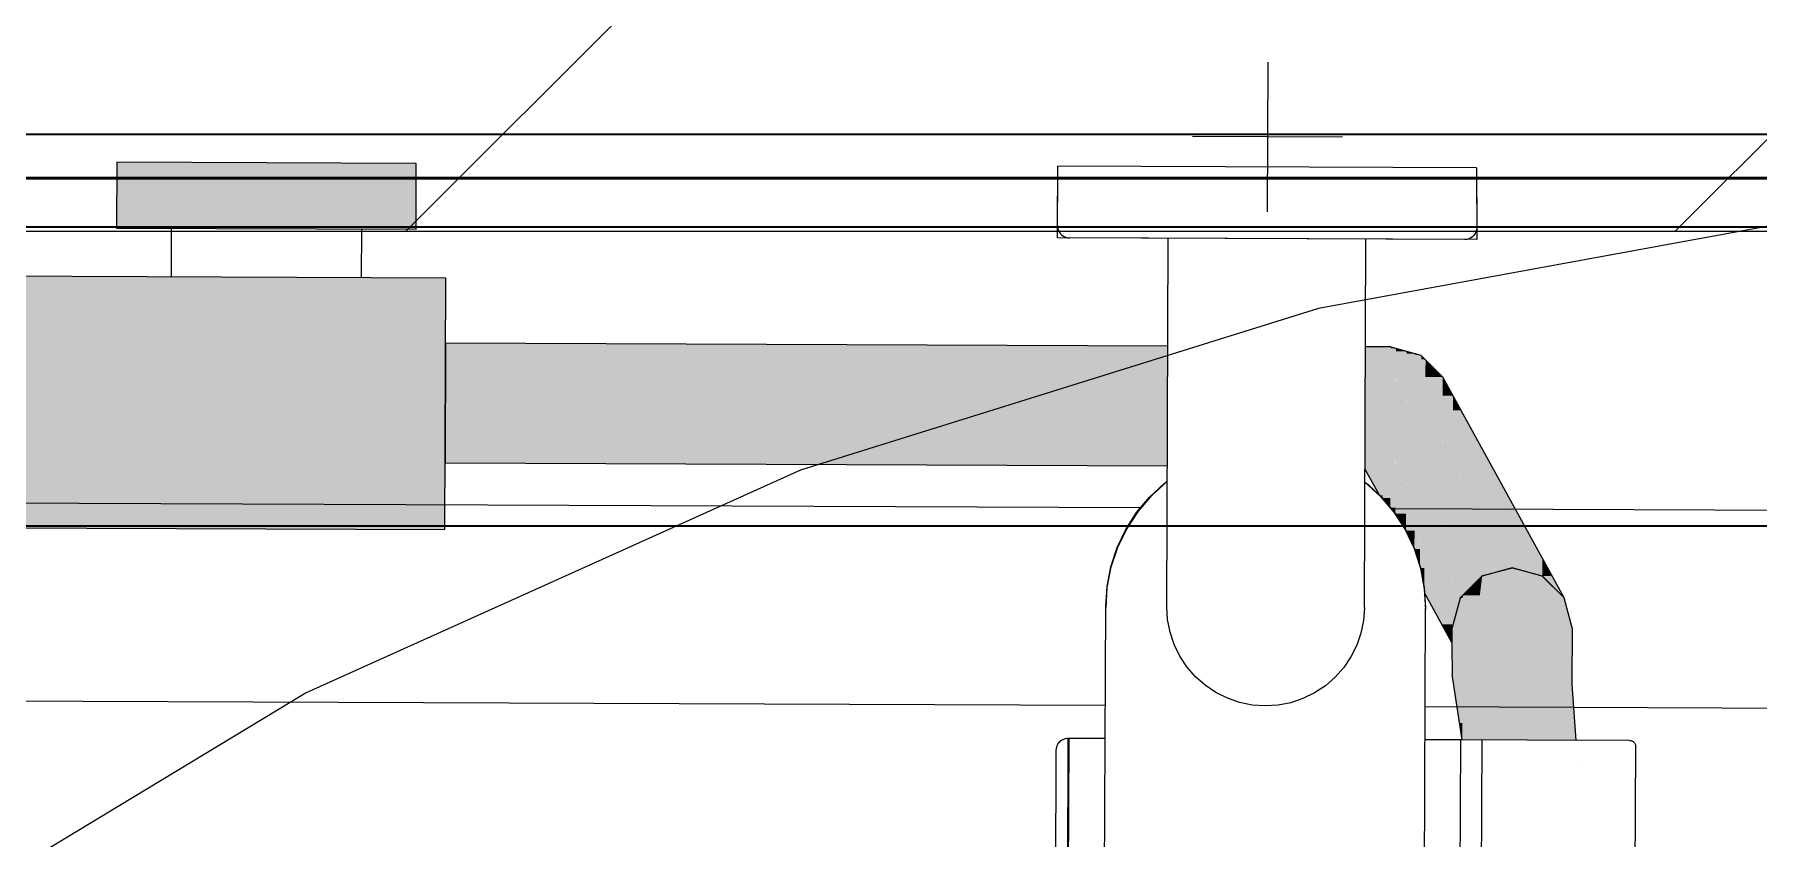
# Model space of a CAD drawing. Extents: x 0 to 756, y -25 to 420.
# Drawn here: x 358.36 to 364.12, y 295.98 to 298.67 of the extents above; entities that cross this region are included whole.
import ezdxf
from ezdxf.lldxf.tags import DXFTag

# ---------------------------------------------------------------- set-up
doc = ezdxf.new("R2010")
doc.units = 0
doc.layers.get('0').update_dxf_attribs({"lineweight": 25})
for name, color, linetype, lineweight in [('A_Innenwand', 7, 'Continuous', 25), ('Möblierung', 7, 'Continuous', 13), ('S_Einrichtung', 7, 'Continuous', 35), ('Sanitär', 7, 'Continuous', 25), ('Sanitär-Armaturen', 7, 'Continuous', 13), ('Wand Holz nicht tragend', 7, 'Continuous', 13)]:
    doc.layers.add(name, color=color, linetype=linetype, lineweight=lineweight)
for name, color, linetype, lineweight, true_color in [('Hilfskonstruktion', 7, 'Continuous', 25, 0xcccc00), ('L_Abluft', 2, 'Continuous', 35, 0xffff00), ('Raum', 250, 'Continuous', 13, 0x333333)]:
    doc.layers.add(name, color=color, linetype=linetype, lineweight=lineweight, true_color=true_color)
tags = doc.linetypes.add('VERDECKT2_S2', pattern=[0.27, 0.2, -0.07]).pattern_tags.tags
tags[6:7] = [DXFTag(74, 4), DXFTag(75, 0), DXFTag(340, '0'), DXFTag(46, 1.0), DXFTag(50, 0.0), DXFTag(44, 0.0), DXFTag(45, 0.0)]
tags[4:5] = [DXFTag(74, 4), DXFTag(75, 0), DXFTag(340, '0'), DXFTag(46, 1.0), DXFTag(50, 0.0), DXFTag(44, 0.0), DXFTag(45, 0.0)]

# ---------------------------------------------------------------- blocks, each defined once
blk = doc.blocks.new('Referenz-A01I5XF3IE')
at = {"layer": 'Hilfskonstruktion', "color": 0, "linetype": 'Continuous', "lineweight": -2, "ltscale": 0.25}
for p, q in [((362.4844, 298.5788), (362.4824, 298.0785)), ((362.7336, 298.3276), (362.2333, 298.3297))]:
    blk.add_line(p, q, dxfattribs=at)
at = {"layer": 'Hilfskonstruktion', "color": 0, "lineweight": 13}
for p, q in [((362.4844, 298.5788), (362.4824, 298.0785)), ((362.4844, 298.5788), (362.4824, 298.0785)), ((362.4844, 298.5788), (362.4824, 298.0785)), ((362.4844, 298.5788), (362.4824, 298.0785)), ((362.4844, 298.5788), (362.4824, 298.0785)), ((362.4844, 298.5788), (362.4824, 298.0785)), ((362.7336, 298.3276), (362.2333, 298.3297)), ((362.7336, 298.3276), (362.2333, 298.3297)), ((362.7336, 298.3276), (362.2333, 298.3297)), ((362.7336, 298.3276), (362.2333, 298.3297)), ((362.7336, 298.3276), (362.2333, 298.3297)), ((362.7336, 298.3276), (362.2333, 298.3297))]:
    blk.add_line(p, q, dxfattribs=at)
at = {"layer": 'Möblierung', "color": 0, "linetype": 'VERDECKT2_S2', "ltscale": 0.13}
for p, q in [((364.4365, 298.0816), (362.6536, 297.7549)), ((362.6536, 297.7549), (360.9231, 297.2156)), ((360.9231, 297.2156), (359.2703, 296.4717)), ((359.2703, 296.4717), (357.7191, 295.534))]:
    blk.add_line(p, q, dxfattribs=at)
at = {"layer": 'Raum', "color": 0, "lineweight": -2}
blk.add_line((383.4585, 298.191), (351.2358, 298.191), dxfattribs=at)
at = {"layer": 'Sanitär', "color": 0, "linetype": 'Continuous', "lineweight": -2, "ltscale": 0.25}
for p, q in [((358.6379, 298.2444), (358.637, 298.0242)), ((359.6385, 298.2403), (358.6379, 298.2444)), ((359.6376, 298.0201), (359.6385, 298.2403)), ((361.7816, 297.9913), (361.7825, 298.2315)), ((361.7817, 298.0313), (361.7825, 298.2315)), ((363.1825, 298.2257), (361.7825, 298.2315)), ((363.1825, 298.2257), (361.7825, 298.2315)), ((363.1825, 298.2257), (363.1827, 297.9856)), ((363.1825, 298.2257), (363.1826, 298.0256)), ((358.637, 298.0242), (359.6376, 298.0201)), ((358.8196, 298.0235), (358.8189, 297.8609)), ((359.4551, 298.0209), (359.4544, 297.8583)), ((361.7817, 298.0313), (361.7823, 298.0244)), ((361.7823, 298.0244), (361.7841, 298.0176)), ((363.1826, 298.0256), (363.182, 298.0186)), ((363.1827, 297.9856), (361.7816, 297.9913)), ((361.7841, 298.0176), (361.787, 298.0113)), ((361.787, 298.0113), (361.791, 298.0056)), ((361.791, 298.0056), (361.7959, 298.0006)), ((361.7959, 298.0006), (361.8016, 297.9966)), ((361.8016, 297.9966), (361.8079, 297.9936)), ((361.8079, 297.9936), (361.8146, 297.9918)), ((361.8146, 297.9918), (361.8216, 297.9911)), ((363.1425, 297.9857), (361.8216, 297.9911)), ((362.1468, 296.759), (362.1518, 297.9898)), ((362.1468, 296.759), (362.1518, 297.9898)), ((362.8072, 296.7563), (362.8122, 297.9871)), ((362.8072, 296.7563), (362.8122, 297.9871)), ((363.1494, 297.9863), (363.1425, 297.9857)), ((363.1562, 297.9881), (363.1494, 297.9863)), ((363.1625, 297.991), (363.1562, 297.9881)), ((363.1682, 297.995), (363.1625, 297.991)), ((363.1732, 297.9999), (363.1682, 297.995)), ((363.1772, 298.0056), (363.1732, 297.9999)), ((363.1802, 298.0119), (363.1772, 298.0056)), ((363.182, 298.0186), (363.1802, 298.0119)), ((359.737, 297.8571), (355.2721, 297.8754)), ((359.7336, 297.0166), (359.737, 297.8571)), ((359.7362, 297.6399), (359.7345, 297.2387)), ((362.1503, 297.63), (359.7362, 297.6399)), ((362.8962, 297.627), (362.8108, 297.6273)), ((362.8962, 297.627), (362.9962, 297.5997)), ((362.9962, 297.5997), (363.0692, 297.526)), ((363.4748, 296.7883), (363.0692, 297.526)), ((362.1487, 297.2288), (359.7345, 297.2387)), ((362.8577, 297.1316), (362.8091, 297.22)), ((362.089, 297.125), (362.1381, 297.1707)), ((362.0977, 297.1317), (362.1496, 297.1783)), ((362.1381, 297.1707), (362.1485, 297.1783)), ((362.8089, 297.1755), (362.8604, 297.1286)), ((362.8089, 297.1755), (362.8193, 297.168)), ((362.8193, 297.168), (362.868, 297.1218)), ((362.0594, 297.0896), (356.6483, 297.1117)), ((362.046, 297.0735), (362.089, 297.125)), ((362.0522, 297.0788), (362.0977, 297.1317)), ((362.8604, 297.1286), (362.9055, 297.0754)), ((362.868, 297.1218), (362.9106, 297.0699)), ((362.0098, 297.017), (362.046, 297.0735)), ((362.0139, 297.0206), (362.0522, 297.0788)), ((369.9894, 297.057), (362.8973, 297.0861)), ((362.9055, 297.0754), (362.9433, 297.0168)), ((362.9106, 297.0699), (362.9463, 297.0131)), ((355.2687, 297.0349), (359.7336, 297.0166)), ((361.981, 296.9564), (362.0098, 297.017)), ((361.9835, 296.9578), (362.0139, 297.0206)), ((362.9433, 297.0168), (362.9732, 296.9538)), ((362.9463, 297.0131), (362.9746, 296.9523)), ((361.96, 296.8926), (361.981, 296.9564)), ((361.9615, 296.8917), (361.9835, 296.9578)), ((362.9732, 296.9538), (362.9947, 296.8875)), ((362.9746, 296.9523), (362.9951, 296.8884)), ((361.9471, 296.8268), (361.96, 296.8926)), ((361.9481, 296.8233), (361.9615, 296.8917)), ((362.9947, 296.8875), (363.0075, 296.8189)), ((362.9951, 296.8884), (363.0074, 296.8224)), ((363.3015, 296.8884), (363.2011, 296.8614)), ((363.2016, 296.8628), (363.3018, 296.8893)), ((363.4017, 296.8616), (363.3015, 296.8884)), ((363.3018, 296.8893), (363.4018, 296.862)), ((361.9426, 296.7598), (361.9471, 296.8268)), ((361.9437, 296.7537), (361.9481, 296.8233)), ((363.0074, 296.8224), (363.0113, 296.7554)), ((363.0075, 296.8189), (363.0113, 296.7493)), ((363.2011, 296.8614), (363.1275, 296.7881)), ((363.128, 296.7897), (363.2016, 296.8628)), ((363.4748, 296.7883), (363.4017, 296.8616)), ((363.4018, 296.862), (363.4748, 296.7883)), ((361.9379, 295.6189), (361.9426, 296.7598)), ((361.9379, 295.6189), (361.9426, 296.7598)), ((362.1494, 296.7159), (362.1468, 296.759)), ((362.1494, 296.7159), (362.1468, 296.759)), ((362.8072, 296.7563), (362.8042, 296.7132)), ((362.8072, 296.7563), (362.8042, 296.7132)), ((363.0067, 295.6145), (363.0113, 296.7554)), ((363.0067, 295.6145), (363.0113, 296.7554)), ((363.0998, 296.6389), (363.0084, 296.8051)), ((363.1273, 296.788), (363.1006, 296.6898)), ((363.1275, 296.7881), (363.1273, 296.788)), ((363.1275, 296.7881), (363.128, 296.7897)), ((363.5013, 296.6879), (363.4748, 296.7883)), ((362.1577, 296.6735), (362.1494, 296.7159)), ((362.1577, 296.6735), (362.1494, 296.7159)), ((362.8042, 296.7132), (362.7956, 296.6709)), ((362.8042, 296.7132), (362.7956, 296.6709)), ((362.1714, 296.6325), (362.1577, 296.6735)), ((362.1714, 296.6325), (362.1577, 296.6735)), ((362.7956, 296.6709), (362.7815, 296.63)), ((362.7956, 296.6709), (362.7815, 296.63)), ((363.1, 296.6895), (363.0997, 296.6286)), ((363.1006, 296.6898), (363.1, 296.6893)), ((363.5013, 296.6879), (363.5004, 296.4988)), ((362.1903, 296.5937), (362.1714, 296.6325)), ((362.1903, 296.5937), (362.1714, 296.6325)), ((362.2142, 296.5577), (362.1903, 296.5937)), ((362.2142, 296.5577), (362.1903, 296.5937)), ((362.7623, 296.5913), (362.7381, 296.5555)), ((362.7623, 296.5913), (362.7381, 296.5555)), ((362.7815, 296.63), (362.7623, 296.5913)), ((362.7815, 296.63), (362.7623, 296.5913)), ((363.0997, 296.6286), (363.1006, 296.5329)), ((362.2425, 296.5251), (362.2142, 296.5577)), ((362.2425, 296.5251), (362.2142, 296.5577)), ((362.2749, 296.4965), (362.2425, 296.5251)), ((362.2749, 296.4965), (362.2425, 296.5251)), ((362.7095, 296.5232), (362.6769, 296.4948)), ((362.7095, 296.5232), (362.6769, 296.4948)), ((362.7381, 296.5555), (362.7095, 296.5232)), ((362.7381, 296.5555), (362.7095, 296.5232)), ((363.1341, 296.3144), (363.1006, 296.5329)), ((362.3107, 296.4723), (362.2749, 296.4965)), ((362.3107, 296.4723), (362.2749, 296.4965)), ((362.3494, 296.4531), (362.3107, 296.4723)), ((362.3494, 296.4531), (362.3107, 296.4723)), ((362.6409, 296.471), (362.6021, 296.452)), ((362.6409, 296.471), (362.6021, 296.452)), ((362.6769, 296.4948), (362.6409, 296.471)), ((362.6769, 296.4948), (362.6409, 296.471)), ((363.5004, 296.4988), (363.5142, 296.3129)), ((356.6539, 296.4513), (361.9413, 296.4296)), ((362.3902, 296.439), (362.3494, 296.4531)), ((362.3902, 296.439), (362.3494, 296.4531)), ((362.4325, 296.4304), (362.3902, 296.439)), ((362.4325, 296.4304), (362.3902, 296.439)), ((362.4756, 296.4274), (362.4325, 296.4304)), ((362.4756, 296.4274), (362.4325, 296.4304)), ((362.5187, 296.4301), (362.4756, 296.4274)), ((362.5187, 296.4301), (362.4756, 296.4274)), ((362.5611, 296.4383), (362.5187, 296.4301)), ((362.5611, 296.4383), (362.5187, 296.4301)), ((362.6021, 296.452), (362.5611, 296.4383)), ((362.6021, 296.452), (362.5611, 296.4383)), ((363.01, 296.4252), (369.9785, 296.3966)), ((361.7789, 296.2906), (361.7806, 296.2955)), ((361.779, 296.2897), (361.7807, 296.2948)), ((361.7806, 296.2955), (361.783, 296.3001)), ((361.7807, 296.2948), (361.7831, 296.2996)), ((361.783, 296.3001), (361.7859, 296.3045)), ((361.7831, 296.2996), (361.7861, 296.304)), ((361.7859, 296.3045), (361.7893, 296.3084)), ((361.7861, 296.304), (361.7897, 296.308)), ((361.7893, 296.3084), (361.7932, 296.3118)), ((361.7897, 296.308), (361.7937, 296.3115)), ((361.7932, 296.3118), (361.7976, 296.3146)), ((361.7937, 296.3115), (361.7982, 296.3145)), ((361.7976, 296.3146), (361.8023, 296.3169)), ((361.7982, 296.3145), (361.803, 296.3168)), ((361.8023, 296.3169), (361.8072, 296.3186)), ((361.803, 296.3168), (361.808, 296.3185)), ((361.8072, 296.3186), (361.8123, 296.3196)), ((361.808, 296.3185), (361.8133, 296.3196)), ((361.8123, 296.3196), (361.8175, 296.3199)), ((361.8133, 296.3196), (361.8186, 296.3199)), ((361.8145, 295.5195), (361.8177, 296.3198)), ((361.8175, 295.5195), (361.8207, 296.3199)), ((361.8175, 296.3199), (361.9408, 296.3194)), ((361.8186, 296.3199), (361.9408, 296.3194)), ((363.1296, 296.3145), (363.0095, 296.315)), ((363.6935, 296.3125), (363.0095, 296.3147)), ((363.1263, 295.5141), (363.1296, 296.3145)), ((363.198, 295.6261), (363.2008, 296.3142)), ((363.6935, 296.3125), (363.6962, 296.3123)), ((363.6962, 296.3123), (363.6988, 296.3118)), ((363.6988, 296.3118), (363.7014, 296.3109)), ((363.7014, 296.3109), (363.7038, 296.3097)), ((363.7038, 296.3097), (363.706, 296.3082)), ((363.706, 296.3082), (363.7081, 296.3064)), ((363.7081, 296.3064), (363.7099, 296.3044)), ((363.7099, 296.3044), (363.7113, 296.3021)), ((363.7113, 296.3021), (363.7125, 296.2997)), ((363.7123, 295.8701), (363.7141, 296.2918)), ((363.7125, 296.2997), (363.7134, 296.2971)), ((363.7134, 296.2971), (363.7139, 296.2945)), ((363.7139, 296.2945), (363.7141, 296.2918)), ((361.7746, 295.5595), (361.7776, 296.2803)), ((361.7746, 295.5606), (361.7775, 296.2791)), ((361.7775, 296.2791), (361.7779, 296.2845)), ((361.7776, 296.2803), (361.7779, 296.2855)), ((361.7779, 296.2855), (361.7789, 296.2906)), ((361.7779, 296.2845), (361.779, 296.2897)), ((363.5197, 296.2397), (363.5199, 296.2391))]:
    blk.add_line(p, q, dxfattribs=at)
at = {"layer": 'Sanitär-Armaturen', "color": 0, "linetype": 'Continuous', "ltscale": 0.13}
for points in [[(359.6377, 298.0242), (358.637, 298.0242), (359.6385, 298.2403)], [(358.637, 298.0242), (359.6385, 298.2403), (358.6379, 298.2403)], [(359.6385, 298.2403), (358.6379, 298.2403), (358.6379, 298.2444)], [(359.6376, 298.0201), (359.6377, 298.0242), (358.637, 298.0242)], [(359.7337, 297.0349), (355.2687, 297.0349), (359.737, 297.8571)], [(355.2687, 297.0349), (359.737, 297.8571), (355.272, 297.8571)], [(359.737, 297.8571), (355.272, 297.8571), (355.2721, 297.8754)], [(362.1487, 297.2387), (359.7345, 297.2387), (362.1503, 297.63)], [(359.7345, 297.2387), (362.1503, 297.63), (359.7361, 297.63)], [(362.1503, 297.63), (359.7361, 297.63), (359.7362, 297.6399)], [(362.8581, 297.22), (362.8091, 297.22), (362.8597, 297.6271)], [(362.8091, 297.22), (362.8597, 297.6271), (362.8108, 297.6271)], [(362.8597, 297.6271), (362.8108, 297.6271), (362.8108, 297.6273)], [(362.868, 297.1316), (362.8577, 297.1316), (362.8701, 297.6271)], [(362.8577, 297.1316), (362.8701, 297.6271), (362.8597, 297.6271)], [(362.8701, 297.6271), (362.8597, 297.6271), (362.8597, 297.6271)], [(362.8942, 297.1218), (362.868, 297.1218), (362.8962, 297.627)], [(362.868, 297.1218), (362.8962, 297.627), (362.8701, 297.627)], [(362.8962, 297.627), (362.8701, 297.627), (362.8701, 297.6271)], [(362.9106, 297.0901), (362.894, 297.0901), (362.9128, 297.6225)], [(362.894, 297.0901), (362.9128, 297.6225), (362.8962, 297.6225)], [(362.9128, 297.6225), (362.8962, 297.6225), (362.8962, 297.627)], [(362.9487, 297.6127), (362.9128, 297.6127), (362.9128, 297.6225)], [(362.9465, 297.0699), (362.9106, 297.0699), (362.9487, 297.6127)], [(362.9106, 297.0699), (362.9487, 297.6127), (362.9128, 297.6127)], [(362.9749, 297.0131), (362.9463, 297.0131), (362.9773, 297.6049)], [(362.9463, 297.0131), (362.9773, 297.6049), (362.9487, 297.6049)], [(362.9773, 297.6049), (362.9487, 297.6049), (362.9487, 297.6127)], [(362.9936, 296.9523), (362.9746, 296.9523), (362.9962, 297.5997)], [(362.9746, 296.9523), (362.9962, 297.5997), (362.9773, 297.5997)], [(362.9962, 297.5997), (362.9773, 297.5997), (362.9773, 297.6049)], [(362.9951, 296.8938), (362.9934, 296.8938), (362.998, 297.5979)], [(362.9934, 296.8938), (362.998, 297.5979), (362.9962, 297.5979)], [(363.0077, 296.8884), (362.9951, 296.8884), (363.0105, 297.5853)], [(362.9951, 296.8884), (363.0105, 297.5853), (362.9979, 297.5853)], [(362.998, 297.5979), (362.9962, 297.5979), (362.9962, 297.5997)], [(363.0105, 297.5853), (362.9979, 297.5853), (362.998, 297.5979)], [(363.0085, 296.8224), (363.0074, 296.8224), (363.0116, 297.5842)], [(363.0074, 296.8224), (363.0116, 297.5842), (363.0105, 297.5842)], [(363.0116, 297.5842), (363.0105, 297.5842), (363.0105, 297.5853)], [(363.0692, 297.526), (363.0114, 297.526), (363.0116, 297.5842)], [(363.0663, 296.8051), (363.0084, 296.8051), (363.0692, 297.526)], [(363.0084, 296.8051), (363.0692, 297.526), (363.0114, 297.526)], [(363.1032, 297.4642), (363.069, 297.4642), (363.0692, 297.526)], [(363.1, 296.7006), (363.0659, 296.7006), (363.1032, 297.4642)], [(363.0659, 296.7006), (363.1032, 297.4642), (363.069, 297.4642)], [(363.0998, 296.6389), (363.1032, 297.4642), (363.1032, 297.4642)], [(363.1, 296.6877), (363.1, 296.6877), (363.1032, 297.4642)], [(363.1299, 297.4156), (363.103, 297.4156), (363.1032, 297.4642)], [(363.1032, 297.4642), (363.1032, 297.4642), (363.1032, 297.4642)], [(363.1, 296.6877), (363.1299, 297.4156), (363.103, 297.4156)], [(363.1273, 296.788), (363.1041, 296.788), (363.1299, 297.4156)], [(363.1275, 296.7881), (363.1273, 296.7881), (363.1301, 297.4153)], [(363.1273, 296.788), (363.1301, 297.4153), (363.1299, 297.4153)], [(363.128, 296.7897), (363.1275, 296.7897), (363.1305, 297.4145)], [(363.1275, 296.7881), (363.1305, 297.4145), (363.1301, 297.4145)], [(363.1301, 297.4153), (363.1299, 297.4153), (363.1299, 297.4156)], [(363.2033, 297.2821), (363.13, 297.2821), (363.1305, 297.4145)], [(363.1305, 297.4145), (363.1301, 297.4145), (363.1301, 297.4153)], [(363.128, 296.7897), (363.2033, 297.2821), (363.13, 297.2821)], [(363.2016, 296.8628), (363.1392, 296.8628), (363.2033, 297.2821)], [(363.3027, 297.1014), (363.2025, 297.1014), (363.2033, 297.2821)], [(362.1487, 297.2288), (362.1487, 297.2387), (359.7345, 297.2387)], [(362.8577, 297.1316), (362.8581, 297.22), (362.8091, 297.22)], [(362.868, 297.1218), (362.868, 297.1316), (362.8577, 297.1316)], [(362.894, 297.0901), (362.8942, 297.1218), (362.868, 297.1218)], [(363.2016, 296.8628), (363.3027, 297.1014), (363.2025, 297.1014)], [(363.3018, 296.8893), (363.2128, 296.8893), (363.3027, 297.1014)], [(363.4021, 296.9206), (363.3019, 296.9206), (363.3027, 297.1014)], [(362.9106, 297.0699), (362.9106, 297.0901), (362.894, 297.0901)], [(362.9463, 297.0131), (362.9465, 297.0699), (362.9106, 297.0699)], [(359.7336, 297.0166), (359.7337, 297.0349), (355.2687, 297.0349)], [(362.9746, 296.9523), (362.9749, 297.0131), (362.9463, 297.0131)], [(362.9934, 296.8938), (362.9936, 296.9523), (362.9746, 296.9523)], [(362.9951, 296.8884), (362.9951, 296.8938), (362.9934, 296.8938)], [(363.0074, 296.8224), (363.0077, 296.8884), (362.9951, 296.8884)], [(363.2991, 296.3141), (363.1988, 296.3141), (363.3015, 296.8884)], [(363.2966, 296.8614), (363.2011, 296.8614), (363.3015, 296.8884)], [(363.2016, 296.8628), (363.3018, 296.8893), (363.2128, 296.8893)], [(363.4017, 296.8616), (363.3014, 296.8616), (363.3015, 296.8884)], [(363.4019, 296.8893), (363.3018, 296.8893), (363.4021, 296.9206)], [(363.3018, 296.8893), (363.4021, 296.9206), (363.3019, 296.9206)], [(363.4018, 296.862), (363.4019, 296.8893), (363.3018, 296.8893)], [(363.4343, 296.862), (363.4018, 296.862), (363.4021, 296.9206)], [(363.0084, 296.8051), (363.0085, 296.8224), (363.0074, 296.8224)], [(363.128, 296.7897), (363.2016, 296.8628), (363.1392, 296.8628)], [(363.1988, 296.3143), (363.1341, 296.3143), (363.2011, 296.8614)], [(363.1931, 296.7966), (363.1361, 296.7966), (363.2011, 296.8614)], [(363.1988, 296.3141), (363.2966, 296.8614), (363.2011, 296.8614)], [(363.3994, 296.3138), (363.2991, 296.3138), (363.4017, 296.8616)], [(363.2991, 296.3138), (363.4017, 296.8616), (363.3014, 296.8616)], [(363.4748, 296.7883), (363.4014, 296.7883), (363.4017, 296.8616)], [(363.4748, 296.7883), (363.4343, 296.862), (363.4018, 296.862)], [(363.0659, 296.7006), (363.0663, 296.8051), (363.0084, 296.8051)], [(363.1, 296.6877), (363.1273, 296.788), (363.1041, 296.788)], [(363.1262, 296.5329), (363.1006, 296.5329), (363.1273, 296.7878)], [(363.1173, 296.6923), (363.1013, 296.6923), (363.1273, 296.7878)], [(363.1343, 296.3702), (363.1255, 296.3702), (363.1361, 296.7966)], [(363.1255, 296.3702), (363.1359, 296.7878), (363.1273, 296.7878)], [(363.1359, 296.7878), (363.1273, 296.7878), (363.1361, 296.7966)], [(363.1273, 296.788), (363.1275, 296.7881), (363.1273, 296.7881)], [(363.1275, 296.7881), (363.128, 296.7897), (363.1275, 296.7897)], [(363.1341, 296.3143), (363.1931, 296.7966), (363.1361, 296.7966)], [(363.4729, 296.3135), (363.3994, 296.3135), (363.4748, 296.7883)], [(363.3994, 296.3135), (363.4748, 296.7883), (363.4014, 296.7883)], [(363.5012, 296.6881), (363.4744, 296.6881), (363.4748, 296.7883)], [(363.0998, 296.6389), (363.1, 296.7006), (363.0659, 296.7006)], [(363.0998, 296.6286), (363.0997, 296.6286), (363.1, 296.6893)], [(363.1003, 296.6249), (363.0998, 296.6249), (363.1006, 296.6898)], [(363.0998, 296.6249), (363.1006, 296.6893), (363.1, 296.6893)], [(363.0998, 296.6389), (363.1, 296.6877), (363.1, 296.6877)], [(363.1006, 296.6893), (363.1, 296.6893), (363.1006, 296.6898)], [(363.1008, 296.5837), (363.1002, 296.5837), (363.1013, 296.6923)], [(363.1002, 296.5837), (363.1013, 296.6898), (363.1006, 296.6898)], [(363.1006, 296.5329), (363.1173, 296.6923), (363.1013, 296.6923)], [(363.1013, 296.6898), (363.1006, 296.6898), (363.1013, 296.6923)], [(363.4997, 296.3132), (363.4729, 296.3132), (363.5012, 296.6881)], [(363.4729, 296.3132), (363.5012, 296.6881), (363.4744, 296.6881)], [(363.5004, 296.4988), (363.5013, 296.6879), (363.5012, 296.6879)], [(363.5013, 296.6879), (363.5012, 296.6879), (363.5012, 296.6881)], [(363.0998, 296.6249), (363.0998, 296.6286), (363.0997, 296.6286)], [(363.1002, 296.5837), (363.1003, 296.6249), (363.0998, 296.6249)], [(363.1006, 296.5329), (363.1008, 296.5837), (363.1002, 296.5837)], [(363.1255, 296.3702), (363.1262, 296.5329), (363.1006, 296.5329)], [(363.5142, 296.3131), (363.4997, 296.3131), (363.5004, 296.4988)], [(363.1341, 296.3143), (363.1343, 296.3702), (363.1255, 296.3702)], [(363.1988, 296.3141), (363.1988, 296.3143), (363.1341, 296.3143)], [(363.2991, 296.3138), (363.2991, 296.3141), (363.1988, 296.3141)], [(363.3994, 296.3135), (363.3994, 296.3138), (363.2991, 296.3138)], [(363.4729, 296.3132), (363.4729, 296.3135), (363.3994, 296.3135)], [(363.4997, 296.3131), (363.4997, 296.3132), (363.4729, 296.3132)], [(363.5142, 296.3131), (363.5142, 296.3131), (363.4997, 296.3131)]]:
    blk.add_solid(points, dxfattribs=at)
at = {"layer": 'Wand Holz nicht tragend', "color": 0, "lineweight": 50}
blk.add_line((351.2358, 298.191), (383.4585, 298.191), dxfattribs=at)
blk = doc.blocks.new('Wand-A01I5XLBIE', base_point=(280.2792, 298.0134))
at = {"color": 0, "lineweight": -2}
for p, q in [((359.6036, 298.0134), (363.6036, 302.0134)), ((363.8463, 298.0134), (367.8463, 302.0134))]:
    blk.add_line(p, q, dxfattribs=at)
at = {"color": 0, "linetype": 'ByBlock', "lineweight": -2, "ltscale": 0.25}
blk.add_line((351.0792, 298.0134), (387.2792, 298.0134), dxfattribs=at)
blk = doc.blocks.new('Wickelfalzrohr-A01I5XLZIE', base_point=(306.886, 298.3383))
at = {"color": 0, "linetype": 'ByBlock', "lineweight": -2, "ltscale": 0.35}
blk.add_line((306.8859, 298.3383), (366.8859, 298.3383), dxfattribs=at)
blk = doc.blocks.new('Duschwanne-A01I5XNLIE', base_point=(351.0792, 276.0287))
at = {"color": 0, "linetype": 'ByBlock', "lineweight": -2, "ltscale": 0.35}
for p, q in [((351.0792, 298.0287), (383.2792, 298.0287)), ((354.0792, 297.0287), (380.2792, 297.0287))]:
    blk.add_line(p, q, dxfattribs=at)

msp = doc.modelspace()

# ---------------------------------------------------------------- block references
at = {"color": 8, "lineweight": 25, "ltscale": 0.25, "true_color": 0x808080}
msp.add_blockref('Referenz-A01I5XF3IE', (0, 0), dxfattribs=at)
at = {"layer": 'A_Innenwand', "ltscale": 0.25}
msp.add_blockref('Wand-A01I5XLBIE', (280.2792, 298.0134), dxfattribs=at)
at = {"layer": 'L_Abluft', "ltscale": 0.35}
msp.add_blockref('Wickelfalzrohr-A01I5XLZIE', (306.886, 298.3383), dxfattribs=at)
at = {"layer": 'S_Einrichtung', "ltscale": 0.35}
msp.add_blockref('Duschwanne-A01I5XNLIE', (351.0792, 276.0287), dxfattribs=at)

doc.saveas('drawing.dxf')
